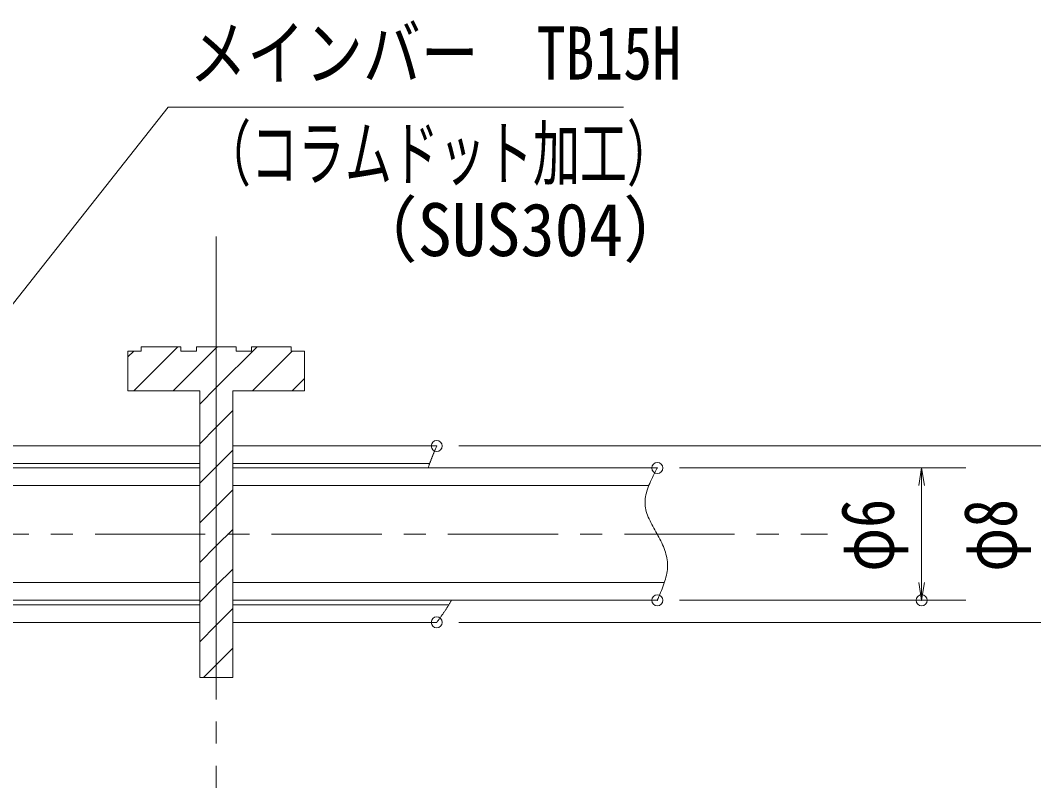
# Model space of a CAD drawing. Units: millimetres, scale not verified. Extents: x -1050 to 1050, y -742 to 742.
# Drawn here: x -389.9 to -160.1, y -376.3 to -202.3 of the extents above; entities that cross this region are included whole.
import ezdxf
from ezdxf.enums import TextEntityAlignment as Align

# ---------------------------------------------------------------- set-up
doc = ezdxf.new("R2010")
doc.units = ezdxf.units.MM
doc.header["$LTSCALE"] = 5
doc.header["$PDMODE"] = 32
doc.header["$PDSIZE"] = 2.5
doc.linetypes.add('CHAIN1', pattern=[8, 5, -1, 1, -1])
doc.linetypes.add('DOUBLE_CHAIN1', pattern=[8.8, 5, -1, 0.6, -0.6, 0.6, -1])
for name, color, linetype, lineweight in [('0-1_寸法注釈', 2, 'Continuous', 9), ('0-2_ハッチング', 4, 'Continuous', 9), ('0-3_想像線', 134, 'DOUBLE_CHAIN1', 9), ('0-4_0', 2, 'Continuous', 9), ('0-5_DEFPOINTS', 134, 'Continuous', 9), ('0-7_蓋', 5, 'Continuous', 9), ('0-A_中心線', 6, 'CHAIN1', 9)]:
    doc.layers.add(name, color=color, linetype=linetype, lineweight=lineweight)
doc.styles.add('ＭＳ ゴシック', font='')
doc.styles.get('ＭＳ ゴシック').set_extended_font_data('MS Gothic')

# ---------------------------------------------------------------- blocks, each defined once
blk = doc.blocks.new('_OPEN')
at = {"layer": '0-4_0'}
blk.add_line((0, 0), (-5, 0), dxfattribs=at)
blk.add_lwpolyline([(-5, 0.833), (0, 0), (-5, -0.833)], dxfattribs=at)

msp = doc.modelspace()

# ---------------------------------------------------------------- linework, layer by layer
at = {"layer": '0-1_寸法注釈'}
for p, q in [((-290.45, -298.808), (-147.687, -298.808)), ((-240.45, -303.808), (-175.522, -303.808)), ((-185.522, -307.808), (-185.522, -329.808)), ((-240.45, -333.808), (-175.522, -333.808)), ((-290.45, -338.808), (-147.687, -338.808))]:
    msp.add_line(p, q, dxfattribs=at)
msp.add_lwpolyline([(-253.148, -222.031), (-356.355, -222.031), (-400.234, -277.584)], dxfattribs=at)
at = {"layer": '0-2_ハッチング'}
for p, q in [((-365.45, -278.627), (-364.131, -277.308)), ((-364.151, -286.308), (-354.151, -276.308)), ((-337.21, -286.308), (-328.21, -277.308)), ((-328.23, -286.308), (-325.45, -283.528)), ((-345.45, -312.508), (-341.7, -308.758)), ((-349.2, -316.258), (-345.45, -312.508)), ((-345.45, -321.489), (-341.7, -317.739)), ((-349.2, -325.239), (-345.45, -321.489)), ((-345.45, -330.469), (-341.7, -326.719)), ((-349.2, -334.219), (-345.45, -330.469)), ((-345.45, -339.449), (-341.7, -335.699)), ((-349.2, -343.199), (-345.45, -339.449))]:
    msp.add_line(p, q, dxfattribs=at)
for points in [[(-345.45, -276.308), (-349.95, -276.308), (-349.95, -277.308), (-353.45, -277.308), (-353.45, -276.308), (-362.45, -276.308), (-362.45, -277.308), (-365.45, -277.308), (-365.45, -286.308), (-349.2, -286.308), (-349.2, -351.308), (-345.45, -351.308)], [(-325.45, -277.308), (-328.45, -277.308), (-328.45, -276.308), (-337.45, -276.308), (-337.45, -277.308), (-340.95, -277.308), (-340.95, -276.308), (-345.45, -276.308), (-345.45, -351.308), (-341.7, -351.308), (-341.7, -286.308), (-325.45, -286.308)]]:
    msp.add_lwpolyline(points, close=True, dxfattribs=at)
for points in [[(-355.171, -286.308), (-345.45, -276.587), (-345.171, -276.308)], [(-349.2, -289.318), (-345.45, -285.568), (-336.191, -276.308)], [(-349.2, -298.298), (-345.45, -294.548), (-341.7, -290.798)], [(-349.2, -307.278), (-345.45, -303.528), (-341.7, -299.778)], [(-348.329, -351.308), (-345.45, -348.43), (-341.7, -344.68)]]:
    msp.add_lwpolyline(points, dxfattribs=at)
at = {"layer": '0-3_想像線'}
msp.add_line((-297.352, -303.683), (-297.392, -303.808), dxfattribs=at)
for points in [[(-295.45, -298.808), (-295.503, -298.933), (-295.556, -299.058), (-295.609, -299.182), (-295.662, -299.307), (-295.715, -299.432), (-295.768, -299.556), (-295.821, -299.681), (-295.874, -299.806), (-295.926, -299.931), (-295.978, -300.055), (-296.031, -300.18), (-296.083, -300.305), (-296.134, -300.43), (-296.186, -300.554), (-296.237, -300.679), (-296.288, -300.804), (-296.339, -300.929), (-296.39, -301.054), (-296.44, -301.179), (-296.49, -301.304), (-296.539, -301.429), (-296.588, -301.553), (-296.637, -301.678), (-296.686, -301.803), (-296.734, -301.928), (-296.781, -302.054), (-296.828, -302.179), (-296.875, -302.304), (-296.921, -302.429), (-296.967, -302.554), (-297.012, -302.679), (-297.056, -302.805), (-297.1, -302.93), (-297.144, -303.055), (-297.187, -303.181), (-297.229, -303.306), (-297.271, -303.432), (-297.312, -303.557), (-297.352, -303.683)], [(-245.45, -303.808), (-245.678, -304.246), (-245.905, -304.684), (-246.13, -305.122), (-246.35, -305.559), (-246.564, -305.996), (-246.772, -306.433), (-246.972, -306.869), (-247.162, -307.305), (-247.34, -307.74), (-247.507, -308.174), (-247.66, -308.607), (-247.798, -309.039), (-247.919, -309.47), (-248.022, -309.9), (-248.106, -310.329), (-248.17, -310.757), (-248.212, -311.183), (-248.23, -311.608), (-248.223, -312.031), (-248.191, -312.452), (-248.131, -312.872), (-248.045, -313.29), (-247.936, -313.707), (-247.804, -314.123), (-247.653, -314.538), (-247.484, -314.952), (-247.3, -315.365), (-247.102, -315.778), (-246.893, -316.191), (-246.675, -316.604), (-246.45, -317.018), (-246.22, -317.432), (-245.987, -317.847), (-245.753, -318.262), (-245.521, -318.679), (-245.292, -319.098), (-245.069, -319.517), (-244.851, -319.938), (-244.641, -320.361)], [(-244.641, -320.361), (-244.439, -320.784), (-244.248, -321.209), (-244.067, -321.635), (-243.898, -322.062), (-243.743, -322.49), (-243.602, -322.918), (-243.477, -323.348), (-243.369, -323.779), (-243.279, -324.21), (-243.209, -324.642), (-243.159, -325.074), (-243.131, -325.508), (-243.124, -325.941), (-243.139, -326.376), (-243.173, -326.81), (-243.225, -327.246), (-243.295, -327.681), (-243.382, -328.117), (-243.483, -328.554), (-243.598, -328.99), (-243.726, -329.427), (-243.865, -329.865), (-244.015, -330.302), (-244.174, -330.74), (-244.341, -331.178), (-244.516, -331.616), (-244.696, -332.054), (-244.88, -332.493), (-245.068, -332.931), (-245.258, -333.37), (-245.45, -333.808)], [(-292.1, -333.808), (-292.169, -333.933), (-292.239, -334.058), (-292.311, -334.182), (-292.383, -334.307), (-292.456, -334.432), (-292.531, -334.556), (-292.606, -334.681), (-292.682, -334.806), (-292.759, -334.931), (-292.838, -335.056), (-292.916, -335.18), (-292.996, -335.305), (-293.077, -335.43), (-293.158, -335.555), (-293.24, -335.68), (-293.323, -335.805), (-293.406, -335.93), (-293.491, -336.055), (-293.575, -336.18), (-293.661, -336.305), (-293.747, -336.43), (-293.833, -336.555), (-293.92, -336.68), (-294.008, -336.806), (-294.096, -336.931), (-294.184, -337.056), (-294.273, -337.181), (-294.362, -337.306), (-294.451, -337.431), (-294.541, -337.556), (-294.631, -337.682), (-294.721, -337.807), (-294.812, -337.932), (-294.903, -338.057), (-294.994, -338.182), (-295.085, -338.308), (-295.176, -338.433), (-295.267, -338.558), (-295.359, -338.683)], [(-295.359, -338.683), (-295.45, -338.808), (-295.45, -338.808)]]:
    msp.add_lwpolyline(points, dxfattribs=at)
at = {"layer": '0-5_DEFPOINTS'}
for p in [(-295.45, -298.808), (-245.45, -303.808), (-245.45, -333.808), (-185.522, -333.808), (-295.45, -338.808)]:
    msp.add_point(p, dxfattribs=at)
at = {"layer": '0-7_蓋'}
for p, q in [((-365.45, -286.308), (-365.45, -277.308)), ((-365.45, -277.308), (-362.45, -277.308)), ((-362.45, -276.308), (-353.45, -276.308)), ((-362.45, -276.308), (-362.45, -277.308)), ((-353.45, -276.308), (-353.45, -277.308)), ((-353.45, -277.308), (-349.95, -277.308)), ((-349.95, -276.308), (-349.95, -277.308)), ((-349.95, -276.308), (-340.95, -276.308)), ((-340.95, -276.308), (-340.95, -277.308)), ((-325.45, -286.308), (-325.45, -277.308)), ((-365.45, -286.308), (-349.2, -286.308)), ((-349.2, -351.308), (-349.2, -286.308)), ((-341.7, -286.308), (-325.45, -286.308)), ((-341.7, -286.308), (-341.7, -351.308)), ((-416.7, -298.808), (-349.2, -298.808)), ((-341.7, -298.808), (-295.45, -298.808)), ((-416.7, -302.808), (-349.2, -302.808)), ((-341.7, -302.808), (-297.058, -302.808)), ((-416.7, -303.808), (-349.2, -303.808)), ((-341.7, -303.808), (-245.45, -303.808)), ((-416.7, -307.808), (-349.2, -307.808)), ((-341.7, -307.808), (-247.368, -307.808)), ((-416.7, -329.808), (-349.2, -329.808)), ((-341.7, -329.808), (-243.847, -329.808)), ((-416.7, -333.808), (-349.2, -333.808)), ((-416.7, -334.808), (-349.2, -334.808)), ((-341.7, -333.808), (-245.45, -333.808)), ((-341.7, -334.808), (-292.684, -334.808)), ((-416.7, -338.808), (-349.2, -338.808)), ((-341.7, -338.808), (-295.45, -338.808)), ((-349.2, -351.308), (-341.7, -351.308))]:
    msp.add_line(p, q, dxfattribs=at)
for points in [[(-340.95, -277.308), (-337.45, -277.308), (-337.45, -276.308), (-328.45, -276.308)], [(-328.45, -276.308), (-328.45, -277.308), (-325.45, -277.308)]]:
    msp.add_lwpolyline(points, dxfattribs=at)
at = {"layer": '0-A_中心線'}
for p, q in [((-345.45, -251.308), (-345.45, -376.308)), ((-772.921, -318.808), (-206.852, -318.808))]:
    msp.add_line(p, q, dxfattribs=at)

# ---------------------------------------------------------------- block references
at = {"layer": '0-1_寸法注釈', "xscale": 0.8, "yscale": 0.8}
for p, rotation in [((-185.522, -303.808), 90), ((-185.522, -333.808), 270)]:
    msp.add_blockref('_OPEN', p, dxfattribs=dict(at, rotation=rotation))

# ---------------------------------------------------------------- texts
at = {"layer": '0-1_寸法注釈', "color": 7, "style": 'ＭＳ ゴシック'}
for s, height, width, p in [('メインバー\u3000TB15H', 12.03, 0.8, (-351.578, -219.344)), ('（コラムドット加工）', 12.02, 0.65, (-348.243, -242.1)), ('（SUS304）', 12.02, 0.95, (-315.372, -259.37))]:
    msp.add_text(s, height=height, dxfattribs=dict(at, width=width)).set_placement(p, align=Align.BOTTOM_LEFT)
at = {"layer": '0-1_寸法注釈', "color": 7, "style": 'ＭＳ ゴシック', "width": 0.8}
for s, p in [('φ6', (-188.209, -327.323)), ('φ8', (-160.374, -327.323))]:
    msp.add_text(s, height=12.02, rotation=90, dxfattribs=at).set_placement(p, align=Align.BOTTOM_LEFT)

doc.saveas('drawing.dxf')
